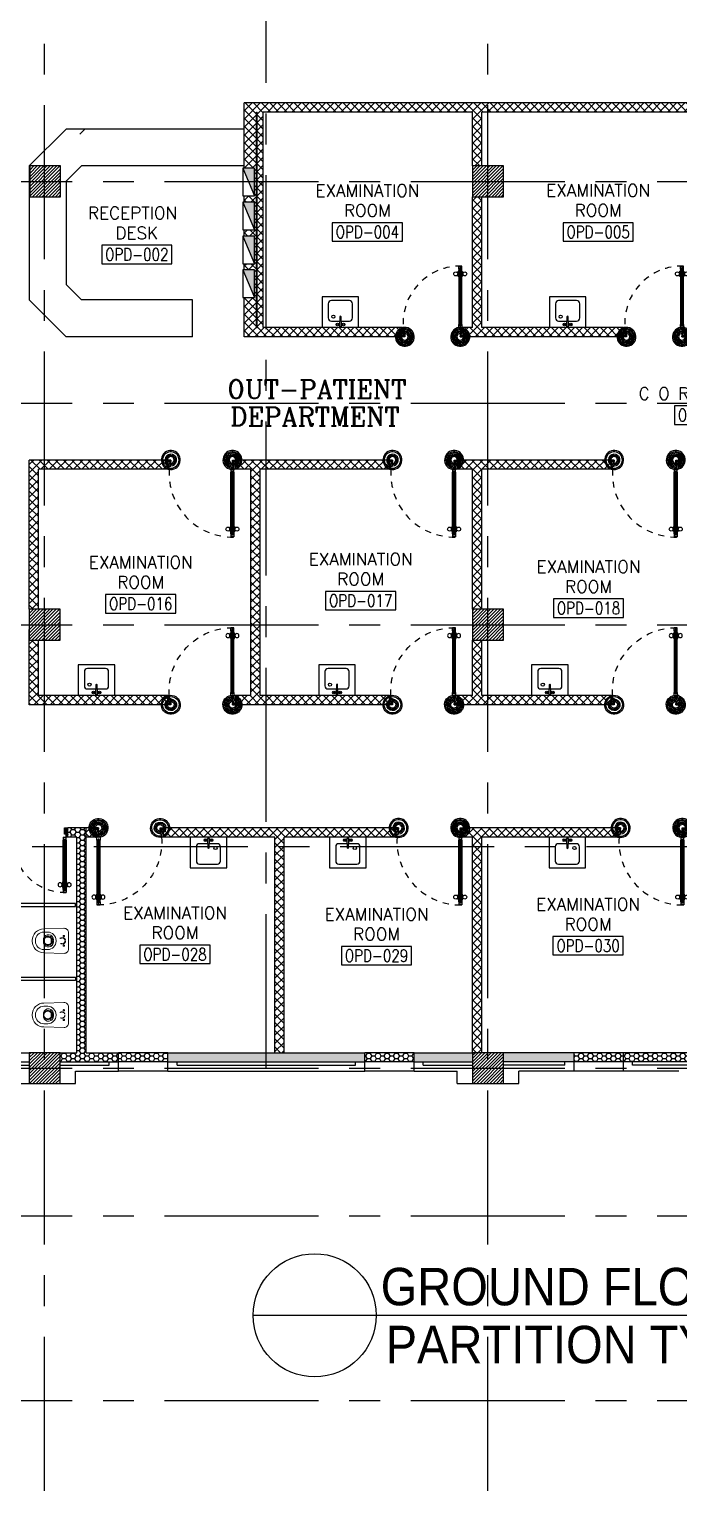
# Model space of a CAD drawing. Extents: x 417819.9 to 417911.9, y 43448 to 43539.2.
# Drawn here: x 417838.41 to 417848.96, y 43460.01 to 43483.74 of the extents above; entities that cross this region are included whole.
import ezdxf
from ezdxf.enums import TextEntityAlignment as Align

# ---------------------------------------------------------------- set-up
doc = ezdxf.new("R2010")
doc.units = 0
doc.header["$MEASUREMENT"] = 0
for name, pattern in [('CENTERX2', [4, 2.5, -0.5, 0.5, -0.5]), ('HIDDEN', [0.375, 0.25, -0.125]), ('HIDDEN2', [0.1875, 0.125, -0.0625])]:
    doc.linetypes.add(name, pattern=pattern)
doc.layers.get('0').update_dxf_attribs({"linetype": 'CONTINUOUS'})
for name, color, linetype in [('AXES', 11, 'CENTERX2'), ('COL', 2, 'CONTINUOUS'), ('COUNTER', 5, 'CONTINUOUS'), ('DOOR', 4, 'CONTINUOUS'), ('E-PANELBX', 3, 'CONTINUOUS'), ('FIX', 3, 'CONTINUOUS'), ('HAT', 8, 'CONTINUOUS'), ('INSUL', 7, 'CONTINUOUS'), ('ME-FIX', 3, 'CONTINUOUS'), ('PART', 9, 'CONTINUOUS'), ('RM-BOX', 2, 'CONTINUOUS'), ('RM-NAME', 2, 'CONTINUOUS'), ('RM-NO', 2, 'CONTINUOUS'), ('TXT', 2, 'CONTINUOUS'), ('TXT1', 2, 'CONTINUOUS'), ('WALL', 2, 'CONTINUOUS'), ('WallType', 11, 'CONTINUOUS'), ('WallType2', 3, 'CONTINUOUS'), ('WIN', 7, 'CONTINUOUS')]:
    doc.layers.add(name, color=color, linetype=linetype)
doc.styles.add('ROMANC', font='romanc', dxfattribs={"height": 0.1})
doc.styles.add('ROMANS', font='ROMANS.shx', dxfattribs={"width": 0.6})
doc.styles.add('TTXT', font='swisse.ttf', dxfattribs={"width": 0.6})
pattern_1 = [(45, (0, 0), (-0.066291260736, 0.066291260736), []), (135, (0, 0), (-0.066291260736, -0.066291260736), [])]
pattern_2 = [(0, (0, 0), (0.075, 0.04330127), [0.05, -0.1]), (120, (0, 0), (-0.074999999836, 0.043301270284), [0.05, -0.1]), (60, (0, 0), (1.64e-10, 0.086602540284), [-0.1, 0.05])]

# ---------------------------------------------------------------- blocks, each defined once
blk = doc.blocks.new('A$C74DC60CF')
at = {"layer": 'DOOR', "color": 0, "linetype": 'ByBlock'}
for p, q in [((81, 1200), (81, 1250)), ((131, 1250), (81, 1250)), ((81, 1250), (131, 1250)), ((81, 1200), (98, 1200)), ((98, 1200), (98, 1220)), ((98, 1220), (114, 1220)), ((114, 1200), (114, 1220)), ((114, 1200), (131, 1200)), ((131, 1200), (131, 1250)), ((65, 1155), (65, 1090)), ((74, 1155), (65, 1155)), ((74, 1090), (65, 1090)), ((74, 1078), (74, 1168)), ((81, 1168), (74, 1168)), ((74, 1155), (74, 1090)), ((81, 1078), (74, 1078)), ((131, 1168), (138, 1168)), ((131, 1078), (138, 1078)), ((138, 1078), (138, 1168)), ((138, 1155), (138, 1090)), ((138, 1155), (147, 1155)), ((138, 1090), (147, 1090)), ((147, 1155), (147, 1090)), ((56, 150), (56, 0)), ((56, 150), (81, 150)), ((106, 0), (56, 0)), ((98, 200), (81, 200)), ((81, 200), (81, 150)), ((131, 150), (81, 150)), ((81, 150), (81, 100)), ((81, 100), (106, 100)), ((98, 180), (98, 200)), ((114, 180), (98, 180)), ((106, 100), (106, 0)), ((131, 200), (114, 200)), ((114, 200), (114, 180)), ((131, 150), (131, 200)), ((1131, 100), (1106, 100)), ((1106, 100), (1106, 0)), ((1131, 150), (1131, 100)), ((1156, 150), (1131, 150)), ((1156, 150), (1156, 0)), ((1156, 0), (1156, 150)), ((1106, 0), (1156, 0))]:
    blk.add_line(p, q, dxfattribs=at)
at = {"layer": 'DOOR', "linetype": 'ByBlock'}
for p, q in [((81, 200), (81, 1200)), ((98, 200), (98, 1200)), ((114, 200), (114, 1200)), ((131, 1200), (131, 200))]:
    blk.add_line(p, q, dxfattribs=at)
at = {"layer": 'DOOR', "color": 9, "linetype": 'ByBlock'}
for p, q in [((106, 0), (56, 114)), ((106, 0), (56, 40)), ((106, 0), (93, 100)), ((1106, 0), (1156, 114)), ((1106, 0), (1119, 100)), ((1106, 0), (1156, 40))]:
    blk.add_line(p, q, dxfattribs=at)
at = {"layer": 'DOOR', "color": 0, "linetype": 'ByBlock'}
for centre in [(32, 1123), (179, 1123)]:
    blk.add_circle(centre, 32.4, dxfattribs=at)
at = {"layer": 'DOOR', "linetype": 'HIDDEN', "ltscale": 0.5}
blk.add_arc((106, 223), 1028, 355.9414, 91.3941, dxfattribs=at)
at = {"layer": 'DOOR', "color": 9, "linetype": 'ByBlock'}
for centre, radius, start, end in [((106, 0), 154, 103.7142, 108.8947), ((106, 0), 134, 100.72, 111.8402), ((106, 0), 114, 102.6226, 115.9162), ((106, 0), 94.4, 90, 121.9818), ((106, 0), 74.4, 90, 132.2236), ((106, 0), 54.4, 90, 156.7926), ((106, 0), 34.4, 90, 180), ((106, 0), 14.4, 90, 180), ((1106, 0), 94.4, 58.0182, 90), ((1106, 0), 74.4, 47.7764, 90), ((1106, 0), 54.4, 23.2074, 90), ((1106, 0), 34.4, 0, 90), ((1106, 0), 14.4, 0, 90), ((1106, 0), 134, 68.1598, 79.28), ((1106, 0), 154, 71.1053, 76.2858)]:
    blk.add_arc(centre, radius, start, end, dxfattribs=at)
blk = doc.blocks.new('*X129')
at = {"color": 0}
for p, q in [((31339, 10709), (31791, 11161)), ((31339, 10762), (31738, 11161)), ((31339, 10815), (31685, 11161)), ((31339, 10868), (31632, 11161)), ((31339, 10922), (31579, 11161)), ((31339, 10975), (31526, 11161)), ((31339, 11028), (31473, 11161)), ((31339, 11081), (31420, 11161)), ((31339, 11134), (31367, 11161)), ((31344, 10661), (31839, 11156)), ((31397, 10661), (31839, 11103)), ((31450, 10661), (31839, 11050)), ((31503, 10661), (31839, 10997)), ((31556, 10661), (31839, 10944)), ((31609, 10661), (31839, 10891)), ((31662, 10661), (31839, 10838)), ((31715, 10661), (31839, 10785)), ((31768, 10661), (31839, 10732)), ((31821, 10661), (31839, 10679))]:
    blk.add_line(p, q, dxfattribs=at)
blk = doc.blocks.new('RM1')
at = {"layer": 'RM-BOX'}
blk.add_lwpolyline([(570, -200), (-570, -200), (-570, -500), (570, -500)], close=True, dxfattribs=at)
at = {"layer": 'RM-NAME', "style": 'ROMANS'}
for tag, p in [('ROOMNAME1', (0, 324)), ('ROOMNAME2', (0, 0))]:
    blk.add_attdef(tag, text='', height=200, dxfattribs=at).set_placement(p, align=Align.MIDDLE)
at = {"layer": 'RM-NO', "style": 'ROMANS', "width": 0.8}
blk.add_attdef('ROOMNO', text='', height=200, dxfattribs=at).set_placement((0, -350), align=Align.MIDDLE)
blk = doc.blocks.new('WC')
at = {"layer": 'FIX', "lineweight": 20}
for p, q in [((339, 5), (339, -5)), ((395, 76), (490, 60)), ((475, 141), (538, 141)), ((534, 24), (540, 0)), ((540, 0), (534, -24)), ((674, 5), (674, -5)), ((213, -204), (210, -204)), ((490, -60), (395, -76)), ((538, -141), (475, -141))]:
    blk.add_line(p, q, dxfattribs=at)
at = {"layer": 'FIX', "linetype": 'Continuous', "lineweight": 20}
blk.add_line((420, -47), (420, 45), dxfattribs=at)
at = {"layer": 'FIX', "lineweight": 20}
for points in [[(210, -204, -0.414214), (137, -131), (137, 0), (137, 131, -0.414214), (210, 204)], [(727, -5), (727, 5, 0.414214), (538, 194), (210, 204)], [(727, 5), (727, -5, -0.414214), (538, -194), (210, -204)]]:
    blk.add_lwpolyline(points, format="xyb", dxfattribs=at)
at = {"layer": 'FIX', "linetype": 'HIDDEN2', "lineweight": 20, "ltscale": 0.3}
blk.add_circle((245, 0), 49.8, dxfattribs=at)
at = {"layer": 'FIX', "linetype": 'HIDDEN', "lineweight": 20, "ltscale": 0.05}
for centre in [(213, 78), (213, -77)]:
    blk.add_circle(centre, 11.6, dxfattribs=at)
at = {"layer": 'FIX', "lineweight": 20}
for centre, radius, start, end in [((475, 5), 136, 90, 180), ((464, -18), 82, 51.0758, 71.504), ((473, -7), 68.2, 27.1532, 51.0758), ((538, 5), 136, 360, 90), ((475, -5), 136, 180, 270), ((464, 18), 82, 288.496, 308.9242), ((473, 7), 68.2, 308.9242, 332.8468), ((538, -5), 136, 270, 0)]:
    blk.add_arc(centre, radius, start, end, dxfattribs=at)
at = {"layer": 'FIX', "linetype": 'Continuous', "lineweight": 20}
for centre, start, end in [((443, 46), 88.3879, 182.3338), ((442, -46), 177.6662, 271.6121)]:
    blk.add_arc(centre, 22.3, start, end, dxfattribs=at)
blk = doc.blocks.new('COL50')
at = {"layer": 'COL'}
blk.add_lwpolyline([(-250, 250), (-250, -250), (250, -250), (250, 250)], close=True, dxfattribs=at)
blk = doc.blocks.new('DOOR90')
at = {"layer": 'DOOR', "color": 7, "linetype": 'ByBlock'}
for p, q in [((-150, 0), (0, 0)), ((-150, 0), (-150, -25)), ((0, -50), (-114, 0)), ((0, -50), (-40, 0)), ((0, -50), (0, 0)), ((-1000, -25), (-1050, -25)), ((-1050, -75), (-1050, -25)), ((-1050, -25), (-1050, -75)), ((-1000, -75), (-1050, -75)), ((-1000, -42), (-1020, -42)), ((-1020, -42), (-1020, -58)), ((-1000, -58), (-1020, -58)), ((-1000, -25), (-1000, -42)), ((-1000, -58), (-1000, -75)), ((-878, -18), (-968, -18)), ((-968, -25), (-968, -18)), ((-968, -75), (-968, -82)), ((-878, -82), (-968, -82)), ((-955, -9), (-890, -9)), ((-955, -18), (-955, -9)), ((-955, -18), (-890, -18)), ((-955, -82), (-890, -82)), ((-955, -82), (-955, -91)), ((-955, -91), (-890, -91)), ((-890, -18), (-890, -9)), ((-890, -82), (-890, -91)), ((-878, -25), (-878, -18)), ((-878, -75), (-878, -82)), ((-200, -25), (-150, -25)), ((-200, -42), (-200, -25)), ((-180, -42), (-200, -42)), ((-200, -58), (-180, -58)), ((-200, -75), (-200, -58)), ((-150, -75), (-200, -75)), ((-180, -58), (-180, -42)), ((-150, -25), (-100, -25)), ((-150, -75), (-150, -25)), ((-100, -25), (-100, -50)), ((0, -50), (-100, -37)), ((-100, -50), (0, -50)), ((-150, -875), (-100, -875)), ((-150, -900), (-150, -875)), ((-150, -900), (0, -900)), ((0, -900), (-150, -900)), ((0, -850), (-114, -900)), ((-100, -875), (-100, -850)), ((0, -850), (-100, -863)), ((-100, -850), (0, -850)), ((0, -850), (-40, -900)), ((0, -850), (0, -900))]:
    blk.add_line(p, q, dxfattribs=at)
at = {"layer": 'DOOR', "linetype": 'ByBlock'}
for p, q in [((-200, -25), (-1000, -25)), ((-200, -42), (-1000, -42)), ((-200, -58), (-1000, -58)), ((-1000, -75), (-200, -75))]:
    blk.add_line(p, q, dxfattribs=at)
at = {"layer": 'DOOR', "color": 7, "linetype": 'ByBlock'}
for centre in [(-923, 24), (-923, -124)]:
    blk.add_circle(centre, 32.4, dxfattribs=at)
for centre, radius, start, end in [((0, -50), 154, 161.1053, 166.2858), ((0, -50), 94.4, 148.0182, 180), ((0, -50), 134, 158.1598, 169.28), ((0, -50), 114, 154.0838, 167.3774), ((0, -50), 74.4, 137.7764, 180), ((0, -50), 54.4, 113.2074, 180), ((0, -50), 34.4, 90, 180), ((0, -50), 14.4, 90, 180), ((0, -850), 154, 193.7142, 198.8947), ((0, -850), 134, 190.72, 201.8402), ((0, -850), 94.4, 180, 211.9818), ((0, -850), 74.4, 180, 222.2236), ((0, -850), 54.4, 180, 246.7926), ((0, -850), 34.4, 180, 270), ((0, -850), 14.4, 180, 270)]:
    blk.add_arc(centre, radius, start, end, dxfattribs=at)
at = {"layer": 'DOOR', "linetype": 'HIDDEN', "ltscale": 0.5}
blk.add_arc((-222, -50), 828, 178.2701, 275.003, dxfattribs=at)
blk = doc.blocks.new('*X98')
at = {"color": 0}
for p, q in [((31339, 17869), (31831, 18361)), ((31339, 17922), (31778, 18361)), ((31339, 17975), (31725, 18361)), ((31339, 18028), (31672, 18361)), ((31339, 18081), (31619, 18361)), ((31339, 18134), (31566, 18361)), ((31339, 18187), (31513, 18361)), ((31339, 18240), (31460, 18361)), ((31339, 18293), (31407, 18361)), ((31339, 18346), (31354, 18361)), ((31384, 17861), (31839, 18316)), ((31437, 17861), (31839, 18263)), ((31490, 17861), (31839, 18210)), ((31544, 17861), (31839, 18157)), ((31597, 17861), (31839, 18104)), ((31650, 17861), (31839, 18051)), ((31703, 17861), (31839, 17998)), ((31756, 17861), (31839, 17945)), ((31809, 17861), (31839, 17892))]:
    blk.add_line(p, q, dxfattribs=at)
blk = doc.blocks.new('*X94')
at = {"color": 0}
for p, q in [((38539, 25069), (39031, 25561)), ((38539, 25122), (38978, 25561)), ((38539, 25175), (38925, 25561)), ((38539, 25228), (38872, 25561)), ((38539, 25281), (38819, 25561)), ((38539, 25334), (38766, 25561)), ((38539, 25387), (38713, 25561)), ((38539, 25440), (38660, 25561)), ((38539, 25493), (38607, 25561)), ((38539, 25546), (38554, 25561)), ((38584, 25061), (39039, 25516)), ((38637, 25061), (39039, 25463)), ((38690, 25061), (39039, 25410)), ((38744, 25061), (39039, 25357)), ((38797, 25061), (39039, 25304)), ((38850, 25061), (39039, 25251)), ((38903, 25061), (39039, 25198)), ((38956, 25061), (39039, 25145)), ((39009, 25061), (39039, 25092))]:
    blk.add_line(p, q, dxfattribs=at)
blk = doc.blocks.new('*X128')
at = {"color": 0}
for p, q in [((38539, 10697), (39003, 11161)), ((38539, 10750), (38950, 11161)), ((38539, 10803), (38897, 11161)), ((38539, 10856), (38844, 11161)), ((38539, 10909), (38791, 11161)), ((38539, 10962), (38738, 11161)), ((38539, 11015), (38685, 11161)), ((38539, 11068), (38632, 11161)), ((38539, 11121), (38579, 11161)), ((38556, 10661), (39039, 11144)), ((38609, 10661), (39039, 11091)), ((38662, 10661), (39039, 11038)), ((38715, 10661), (39039, 10985)), ((38768, 10661), (39039, 10932)), ((38822, 10661), (39039, 10879)), ((38875, 10661), (39039, 10826)), ((38928, 10661), (39039, 10773)), ((38981, 10661), (39039, 10720)), ((39034, 10661), (39039, 10667))]:
    blk.add_line(p, q, dxfattribs=at)
blk = doc.blocks.new('*X93')
at = {"color": 0}
for p, q in [((38539, 17909), (38991, 18361)), ((38539, 17962), (38938, 18361)), ((38539, 18015), (38885, 18361)), ((38539, 18068), (38832, 18361)), ((38539, 18122), (38779, 18361)), ((38539, 18175), (38726, 18361)), ((38539, 18228), (38673, 18361)), ((38539, 18281), (38620, 18361)), ((38539, 18334), (38567, 18361)), ((38544, 17861), (39039, 18356)), ((38597, 17861), (39039, 18303)), ((38650, 17861), (39039, 18250)), ((38703, 17861), (39039, 18197)), ((38756, 17861), (39039, 18144)), ((38809, 17861), (39039, 18091)), ((38862, 17861), (39039, 18038)), ((38915, 17861), (39039, 17985)), ((38968, 17861), (39039, 17932)), ((39021, 17861), (39039, 17879))]:
    blk.add_line(p, q, dxfattribs=at)
blk = doc.blocks.new('E-PBX')
at = {"layer": 'E-PANELBX'}
h = blk.add_hatch(color=256, dxfattribs=at)
h.paths.add_polyline_path([(34, 190), (-225, 190), (34, 81)])
h.paths.add_polyline_path([(225, 190), (34, 190), (34, 81), (225, 0)])
blk.add_line((225, 0), (-225, 190), dxfattribs=at)
blk.add_lwpolyline([(-225, 190), (225, 190), (225, 0), (-225, 0)], close=True, dxfattribs=at)
blk = doc.blocks.new('A$C24ED45A6')
at = {"layer": 'DOOR', "color": 0, "linetype": 'ByBlock'}
for p, q in [((909, 1055), (909, 990)), ((918, 1055), (909, 1055)), ((918, 990), (909, 990)), ((918, 978), (918, 1068)), ((925, 1068), (918, 1068)), ((918, 1055), (918, 990)), ((925, 978), (918, 978)), ((925, 1100), (925, 1150)), ((925, 1150), (975, 1150)), ((975, 1150), (925, 1150)), ((942, 1100), (925, 1100)), ((942, 1100), (942, 1120)), ((958, 1120), (942, 1120)), ((958, 1100), (958, 1120)), ((975, 1100), (958, 1100)), ((975, 1100), (975, 1150)), ((975, 1068), (982, 1068)), ((975, 978), (982, 978)), ((982, 978), (982, 1068)), ((982, 1055), (982, 990)), ((982, 1055), (991, 1055)), ((982, 990), (991, 990)), ((991, 1055), (991, 990)), ((0, 0), (0, 150)), ((0, 150), (25, 150)), ((50, 0), (0, 0)), ((25, 150), (25, 100)), ((25, 100), (50, 100)), ((50, 100), (50, 0)), ((925, 150), (925, 200)), ((925, 200), (942, 200)), ((925, 150), (975, 150)), ((942, 200), (942, 180)), ((942, 180), (958, 180)), ((975, 100), (950, 100)), ((950, 100), (950, 0)), ((958, 180), (958, 200)), ((958, 200), (975, 200)), ((975, 200), (975, 150)), ((1000, 150), (975, 150)), ((975, 150), (975, 100)), ((1000, 150), (1000, 0)), ((950, 0), (1000, 0))]:
    blk.add_line(p, q, dxfattribs=at)
at = {"layer": 'DOOR', "linetype": 'ByBlock'}
for p, q in [((925, 1100), (925, 200)), ((942, 200), (942, 1100)), ((958, 200), (958, 1100)), ((975, 200), (975, 1100))]:
    blk.add_line(p, q, dxfattribs=at)
at = {"layer": 'DOOR', "color": 9, "linetype": 'ByBlock'}
for p, q in [((50, 0), (0, 114)), ((50, 0), (0, 40)), ((50, 0), (37, 100)), ((950, 0), (1000, 114)), ((950, 0), (963, 100)), ((950, 0), (1000, 40))]:
    blk.add_line(p, q, dxfattribs=at)
at = {"layer": 'DOOR', "color": 0, "linetype": 'ByBlock'}
for centre in [(876, 1023), (1024, 1023)]:
    blk.add_circle(centre, 32.4, dxfattribs=at)
at = {"layer": 'DOOR', "linetype": 'HIDDEN', "ltscale": 0.5}
blk.add_arc((950, 222), 928, 88.456, 184.4816, dxfattribs=at)
at = {"layer": 'DOOR', "color": 9, "linetype": 'ByBlock'}
for centre, radius, start, end in [((50, 0), 154, 103.7142, 108.8947), ((50, 0), 134, 100.72, 111.8402), ((50, 0), 114, 102.6226, 115.9162), ((50, 0), 94.4, 90, 121.9818), ((50, 0), 74.4, 90, 132.2236), ((50, 0), 54.4, 90, 156.7926), ((50, 0), 34.4, 90, 180), ((50, 0), 14.4, 90, 180), ((950, 0), 94.4, 58.0182, 90), ((950, 0), 74.4, 47.7764, 90), ((950, 0), 54.4, 23.2074, 90), ((950, 0), 34.4, 0, 90), ((950, 0), 14.4, 0, 90), ((950, 0), 134, 68.1598, 79.28), ((950, 0), 114, 64.0838, 77.3774), ((950, 0), 154, 71.1053, 76.2858)]:
    blk.add_arc(centre, radius, start, end, dxfattribs=at)
at = {"layer": 'WALL'}
blk.add_line((1000, 0), (1000, 150), dxfattribs=at)
blk = doc.blocks.new('A$C180A3EE7')
at = {"layer": 'ME-FIX'}
blk.add_lwpolyline([(0.593, 0), (0.593, 0.5), (0, 0.5), (0, 0)], dxfattribs=at)
blk.add_lwpolyline([(0.309, 0.107), (0.443, 0.107, 0.414214), (0.493, 0.157), (0.493, 0.388, 0.414214), (0.443, 0.438), (0.15, 0.438, 0.414214), (0.1, 0.388), (0.1, 0.157, 0.414214), (0.15, 0.107), (0.284, 0.107)], format="xyb", dxfattribs=at)
blk.add_lwpolyline([(0.28, 0.019), (0.312, 0.019), (0.306, 0.174, 1), (0.286, 0.174)], format="xyb", close=True, dxfattribs=at)
for centre, radius in [((0.182, 0.177), 0.0255), ((0.247, 0.05), 0.0217), ((0.247, 0.05), 0.014), ((0.346, 0.05), 0.0217), ((0.346, 0.05), 0.014)]:
    blk.add_circle(centre, radius, dxfattribs=at)

msp = doc.modelspace()

# ---------------------------------------------------------------- hatches: boundary and pattern name
at = {"layer": 'WallType'}
h = msp.add_hatch(dxfattribs=at)
h.set_pattern_fill('ANSI37', color=256, scale=0.75, style=0)
h.set_pattern_definition(pattern_1)
h.paths.add_polyline_path([(417842.2566, 43478.8993), (417842.2066, 43478.8993), (417842.2066, 43481.2743), (417842.1066, 43481.2743), (417842.1066, 43478.8993), (417842.0966, 43478.8993), (417842.0966, 43481.2743), (417842.0666, 43481.2743), (417842.0666, 43481.0368), (417841.8966, 43481.0368), (417841.8966, 43480.9368), (417842.0666, 43480.9368), (417842.0666, 43480.4868), (417841.8966, 43480.4868), (417841.8966, 43480.3868), (417842.0666, 43480.3868), (417842.0666, 43479.9368), (417841.8966, 43479.9368), (417841.8966, 43479.8368), (417842.0666, 43479.8368), (417842.0666, 43479.3868), (417841.8966, 43479.3868), (417841.8966, 43478.7493), (417842.2566, 43478.7493)])
h.paths.add_polyline_path([(417842.2066, 43482.3993), (417842.1066, 43482.3993), (417842.1066, 43481.2743), (417842.2066, 43481.2743)], flags=16)
h.paths.add_polyline_path([(417842.0966, 43482.3993), (417842.1066, 43482.3993), (417842.2066, 43482.3993), (417842.2566, 43482.3993), (417842.2566, 43482.5493), (417841.8966, 43482.5493), (417841.8966, 43481.4868), (417842.0666, 43481.4868), (417842.0666, 43481.2743), (417842.0966, 43481.2743)])
h = msp.add_hatch(dxfattribs=at)
h.set_pattern_fill('ANSI37', color=256, scale=0.75, style=0)
h.set_pattern_definition(pattern_1)
h.paths.add_polyline_path([(417845.8566, 43482.5493), (417842.2566, 43482.5493), (417842.2566, 43482.3993), (417845.6066, 43482.3993), (417845.6066, 43481.5243), (417845.7566, 43481.5243), (417845.7566, 43482.3993), (417845.8566, 43482.3993)])
h.paths.add_polyline_path([(417844.4566, 43478.8993), (417842.2566, 43478.8993), (417842.2566, 43478.7493), (417844.4566, 43478.7493)])
h = msp.add_hatch(dxfattribs=at)
h.set_pattern_fill('ANSI37', color=256, scale=0.75, style=0)
h.set_pattern_definition(pattern_1)
h.paths.add_polyline_path([(417849.4566, 43482.5493), (417845.8566, 43482.5493), (417845.8566, 43482.3993), (417849.2066, 43482.3993), (417849.2066, 43481.5243), (417849.3566, 43481.5243), (417849.3566, 43482.3993), (417849.4566, 43482.3993)])
h.paths.add_polyline_path([(417849.3566, 43481.0243), (417849.2066, 43481.0243), (417849.2066, 43478.8993), (417849.0566, 43478.8993), (417849.0566, 43478.7493), (417849.4566, 43478.7493), (417849.4566, 43478.8993), (417849.3566, 43478.8993)])
h.paths.add_polyline_path([(417849.5066, 43478.8993), (417849.4566, 43478.8993), (417849.4566, 43478.7493), (417849.5066, 43478.7493)])
h.paths.add_polyline_path([(417848.0566, 43478.8993), (417845.8566, 43478.8993), (417845.8566, 43478.7493), (417848.0566, 43478.7493)])
h.paths.add_polyline_path([(417845.8566, 43478.8993), (417845.7566, 43478.8993), (417845.7566, 43481.0243), (417845.6066, 43481.0243), (417845.6066, 43478.8993), (417845.4566, 43478.8993), (417845.4566, 43478.7493), (417845.8566, 43478.7493)])
h = msp.add_hatch(dxfattribs=at)
h.set_pattern_fill('ANSI37', color=256, scale=0.75, style=0)
h.set_pattern_definition(pattern_1)
h.paths.add_polyline_path([(417840.6566, 43476.7493), (417838.6566, 43476.7493), (417838.6566, 43476.5993), (417840.6566, 43476.5993)])
h.paths.add_polyline_path([(417838.5566, 43476.5993), (417838.6566, 43476.5993), (417838.6566, 43476.7493), (417838.4066, 43476.7493), (417838.4066, 43474.3243), (417838.5566, 43474.3243)])
h.paths.add_polyline_path([(417838.5566, 43473.8243), (417838.4066, 43473.8243), (417838.4066, 43472.7743), (417838.6566, 43472.7743), (417838.6566, 43472.9243), (417838.5566, 43472.9243)])
h.paths.add_polyline_path([(417840.6566, 43472.9243), (417838.6566, 43472.9243), (417838.6566, 43472.7743), (417840.6566, 43472.7743)])
h = msp.add_hatch(dxfattribs=at)
h.set_pattern_fill('ANSI37', color=256, scale=0.75, style=0)
h.set_pattern_definition(pattern_1)
h.paths.add_polyline_path([(417842.1566, 43476.5993), (417844.2566, 43476.5993), (417844.2566, 43476.7493), (417842.0066, 43476.7493), (417841.7566, 43476.7493), (417841.7566, 43476.5993), (417842.0066, 43476.5993), (417842.0066, 43476.4493), (417842.0066, 43472.9243), (417841.7566, 43472.9243), (417841.7566, 43472.7743), (417844.2566, 43472.7743), (417844.2566, 43472.9243), (417842.1566, 43472.9243)])
h.paths.add_polyline_path([(417847.8566, 43476.7493), (417845.3566, 43476.7493), (417845.3566, 43476.5993), (417845.6066, 43476.5993), (417845.6066, 43476.4493), (417845.6066, 43474.3243), (417845.7566, 43474.3243), (417845.7566, 43476.5993), (417847.8566, 43476.5993)])
h.paths.add_polyline_path([(417847.8566, 43472.9243), (417845.7566, 43472.9243), (417845.7566, 43473.8243), (417845.6066, 43473.8243), (417845.6066, 43472.9243), (417845.3566, 43472.9243), (417845.3566, 43472.7743), (417847.8566, 43472.7743)])
h = msp.add_hatch(dxfattribs=at)
h.set_pattern_fill('ANSI37', color=256, scale=0.75, style=0)
h.set_pattern_definition(pattern_1)
h.paths.add_polyline_path([(417839.4816, 43470.7743), (417839.3316, 43470.7743), (417839.3316, 43470.6243), (417839.4816, 43470.6243)])
h = msp.add_hatch(dxfattribs=at)
h.set_pattern_fill('ANSI37', color=256, scale=0.75, style=0)
h.set_pattern_definition(pattern_1)
h.paths.add_polyline_path([(417842.2566, 43470.7743), (417840.5816, 43470.7743), (417840.5816, 43470.6243), (417842.2566, 43470.6243)])
h = msp.add_hatch(dxfattribs=at)
h.set_pattern_fill('ANSI37', color=256, scale=0.75, style=0)
h.set_pattern_definition(pattern_1)
h.paths.add_polyline_path([(417842.5466, 43470.6243), (417844.3566, 43470.6243), (417844.3566, 43470.7743), (417840.5816, 43470.7743), (417840.5816, 43470.6243), (417842.3966, 43470.6243), (417842.3966, 43467.1243), (417842.5466, 43467.1243)])
h = msp.add_hatch(dxfattribs=at)
h.set_pattern_fill('ANSI37', color=256, scale=0.75, style=0)
h.set_pattern_definition(pattern_1)
h.paths.add_polyline_path([(417845.7566, 43470.4743), (417845.6066, 43470.4743), (417845.6066, 43467.1243), (417845.7566, 43467.1243)])
h.paths.add_polyline_path([(417845.8566, 43470.7743), (417845.4566, 43470.7743), (417845.4566, 43470.6243), (417845.6066, 43470.6243), (417845.6066, 43470.4743), (417845.7566, 43470.4743), (417845.7566, 43470.6243), (417845.8566, 43470.6243)])
h.paths.add_polyline_path([(417847.9566, 43470.7743), (417845.8566, 43470.7743), (417845.8566, 43470.6243), (417847.9566, 43470.6243)])
at = {"layer": 'WallType2'}
h = msp.add_hatch(dxfattribs=at)
h.set_pattern_fill('HONEY', color=256, scale=0.4, style=0)
h.set_pattern_definition([(0, (0, 0), (0.075, 0.04330127), [0.05, -0.1]), (120, (0, 0), (-0.074999999836, 0.043301270284), [0.05, -0.1]), (60, (0, 0), (1.64e-10, 0.086602540284), [-0.1, 0.05])])
h.paths.add_polyline_path([(417839.3316, 43470.7743), (417839.0316, 43470.7743), (417839.0316, 43470.6243), (417839.1816, 43470.6243), (417839.1816, 43467.1243), (417838.9066, 43467.1243), (417838.9066, 43466.9743), (417839.8566, 43466.9743), (417839.8566, 43467.1243), (417839.3316, 43467.1243)])
h = msp.add_hatch(dxfattribs=at)
h.set_pattern_fill('HONEY', color=256, scale=0.4, style=0)
h.set_pattern_definition(pattern_2)
h.paths.add_polyline_path([(417840.6566, 43467.1243), (417839.8566, 43467.1243), (417839.8566, 43466.9743), (417840.6566, 43466.9743)])
h = msp.add_hatch(dxfattribs=at)
h.set_pattern_fill('HONEY', color=256, scale=0.4, style=0)
h.set_pattern_definition(pattern_2)
h.paths.add_polyline_path([(417843.8566, 43467.1243), (417842.3966, 43467.1243), (417840.6566, 43467.1243), (417840.6566, 43466.9743), (417843.8566, 43466.9743)])
h.paths.add_polyline_path([(417845.6066, 43467.1243), (417844.6566, 43467.1243), (417844.6566, 43466.9743), (417845.6066, 43466.9743)])
h.paths.add_polyline_path([(417847.2566, 43467.1243), (417846.1066, 43467.1243), (417846.1066, 43466.9743), (417847.2566, 43466.9743)])
h = msp.add_hatch(dxfattribs=at)
h.set_pattern_fill('HONEY', color=256, scale=0.4, style=0)
h.set_pattern_definition(pattern_2)
h.paths.add_polyline_path([(417844.6566, 43467.1243), (417843.8566, 43467.1243), (417843.8566, 43466.975), (417844.6566, 43466.975)])
h = msp.add_hatch(dxfattribs=at)
h.set_pattern_fill('HONEY', color=256, scale=0.4, style=0)
h.set_pattern_definition(pattern_2)
h.paths.add_polyline_path([(417848.0566, 43467.1243), (417847.2566, 43467.1243), (417847.2566, 43466.9743), (417848.0566, 43466.9743)])
h = msp.add_hatch(dxfattribs=at)
h.set_pattern_fill('HONEY', color=256, scale=0.4, style=0)
h.set_pattern_definition(pattern_2)
h.paths.add_polyline_path([(417849.2066, 43467.1243), (417848.0566, 43467.1243), (417848.0566, 43466.9743), (417849.2066, 43466.9743)])
h.paths.add_polyline_path([(417850.6566, 43467.1243), (417849.7066, 43467.1243), (417849.7066, 43466.9743), (417850.6566, 43466.9743)])

# ---------------------------------------------------------------- linework, layer by layer
at = {"layer": 'AXES'}
for p, q in [((417838.6566, 43460.01), (417838.6566, 43538.4875)), ((417845.8566, 43460.01), (417845.8566, 43538.4875)), ((417842.2566, 43466.8743), (417842.2566, 43525.6943)), ((417820.6052, 43481.2743), (417889.6966, 43481.2743)), ((417820.6052, 43477.6743), (417889.6966, 43477.6743)), ((417820.6052, 43474.0743), (417889.6966, 43474.0743)), ((417831.4566, 43470.4743), (417889.6966, 43470.4743)), ((417820.6052, 43466.8743), (417890.8966, 43466.8743)), ((417820.6052, 43464.4743), (417889.6966, 43464.4743)), ((417820.6052, 43464.4743), (417898.0966, 43464.4743)), ((417820.6052, 43461.4743), (417887.8966, 43461.4743)), ((417820.6052, 43461.4743), (417887.8966, 43461.4743))]:
    msp.add_line(p, q, dxfattribs=at)
at = {"layer": 'COUNTER'}
for p, q in [((417838.4066, 43481.5242), (417839.0066, 43482.1242)), ((417841.8966, 43482.1242), (417839.0066, 43482.1242)), ((417839.2266, 43482.0423), (417839.3085, 43482.1242)), ((417838.4066, 43481.5242), (417838.4066, 43479.3494)), ((417839.0066, 43481.2757), (417839.2551, 43481.5242)), ((417841.8966, 43481.5242), (417839.2551, 43481.5242)), ((417839.0066, 43481.2757), (417839.0066, 43479.5979)), ((417839.2551, 43479.3494), (417839.0066, 43479.5979)), ((417839.0066, 43478.7494), (417838.4066, 43479.3494)), ((417841.0566, 43479.3494), (417839.2551, 43479.3494)), ((417841.0517, 43479.3279), (417841.0566, 43479.3328)), ((417841.0566, 43478.7494), (417841.0566, 43479.3494)), ((417841.0566, 43478.7494), (417839.0066, 43478.7494))]:
    msp.add_line(p, q, dxfattribs=at)
at = {"layer": 'FIX', "color": 22, "linetype": 'HIDDEN2', "lineweight": 20, "ltscale": 0.3}
msp.add_circle((417838.9486, 43468.9409), 0.0498, dxfattribs=at)
at = {"layer": 'INSUL'}
for p, q in [((417837.4566, 43466.9743), (417838.4066, 43466.9743)), ((417837.6066, 43466.9243), (417838.4066, 43466.9243)), ((417838.9066, 43466.9743), (417839.8566, 43466.9743)), ((417838.9066, 43466.9243), (417839.7066, 43466.9243)), ((417839.7066, 43466.9243), (417839.7066, 43466.9743)), ((417840.6566, 43466.9743), (417843.8566, 43466.9743)), ((417840.8066, 43466.9243), (417840.8066, 43466.9743)), ((417840.8066, 43466.9243), (417843.7066, 43466.9243)), ((417843.7066, 43466.9243), (417843.7066, 43466.9743)), ((417844.6566, 43466.9743), (417845.6066, 43466.9743)), ((417844.8066, 43466.9243), (417844.8066, 43466.9743)), ((417844.8066, 43466.9243), (417845.6066, 43466.9243)), ((417847.2566, 43466.9743), (417846.1066, 43466.9743)), ((417847.1066, 43466.9243), (417846.1066, 43466.9243)), ((417847.1066, 43466.9243), (417847.1066, 43466.9743)), ((417849.2066, 43466.9743), (417848.0566, 43466.9743)), ((417848.2066, 43466.9243), (417848.2066, 43466.9743)), ((417849.2066, 43466.9243), (417848.2066, 43466.9243))]:
    msp.add_line(p, q, dxfattribs=at)
at = {"layer": 'ME-FIX'}
msp.add_lwpolyline([(417843.7568, 43478.8993), (417843.7568, 43479.3993), (417843.1642, 43479.3993), (417843.1642, 43478.8993)], dxfattribs=at)
msp.add_lwpolyline([(417843.4731, 43479.0066), (417843.607, 43479.0066, 0.4142136), (417843.6568, 43479.0565), (417843.6568, 43479.2876, 0.4142136), (417843.607, 43479.3375), (417843.314, 43479.3375, 0.4142136), (417843.2642, 43479.2876), (417843.2642, 43479.0565, 0.4142136), (417843.314, 43479.0066), (417843.4479, 43479.0066)], format="xyb", dxfattribs=at)
msp.add_lwpolyline([(417843.4445, 43478.9185), (417843.4765, 43478.9185), (417843.4705, 43479.0737, 1), (417843.4505, 43479.0737)], format="xyb", close=True, dxfattribs=at)
for centre, radius in [((417843.346, 43479.0761), 0.0255), ((417843.4107, 43478.9495), 0.0217), ((417843.4107, 43478.9495), 0.014), ((417843.5103, 43478.9495), 0.0217), ((417843.5103, 43478.9495), 0.014)]:
    msp.add_circle(centre, radius, dxfattribs=at)
at = {"layer": 'PART'}
msp.add_lwpolyline([(417837.6316, 43469.0993), (417837.6816, 43469.0993), (417837.6816, 43469.5003), (417839.1586, 43469.4993), (417839.1586, 43469.5493), (417837.6316, 43469.5493)], close=True, dxfattribs=at)
msp.add_lwpolyline([(417839.1586, 43468.3493), (417839.1586, 43468.2993), (417837.6816, 43468.2993), (417837.6816, 43468.1808), (417837.6316, 43468.1808), (417837.6316, 43468.3993), (417837.6816, 43468.3993), (417837.6816, 43468.3493), (417839.1586, 43468.3493)], dxfattribs=at)
at = {"layer": 'TXT', "color": 6}
msp.add_line((417842.0425, 43462.8594), (417857.46, 43462.8594), dxfattribs=at)
msp.add_circle((417843.0425, 43462.8594), 1, dxfattribs=at)
at = {"layer": 'WALL'}
for p, q in [((417850.4066, 43482.5493), (417841.8966, 43482.5493)), ((417841.8966, 43481.4868), (417841.8966, 43482.5493)), ((417842.0966, 43478.8993), (417842.0966, 43482.3993)), ((417842.0966, 43482.3993), (417842.1066, 43482.3993)), ((417842.1066, 43478.8993), (417842.1066, 43482.3993)), ((417845.6066, 43482.3993), (417842.2066, 43482.3993)), ((417842.2066, 43478.8993), (417842.2066, 43482.3993)), ((417845.6066, 43481.5243), (417845.6066, 43482.3993)), ((417849.2066, 43482.3993), (417845.7566, 43482.3993)), ((417845.7566, 43481.5243), (417845.7566, 43482.3993)), ((417841.8966, 43480.9368), (417841.8966, 43481.0368)), ((417845.6066, 43478.8993), (417845.6066, 43481.0243)), ((417845.7566, 43478.8993), (417845.7566, 43481.0243)), ((417841.8966, 43480.3868), (417841.8966, 43480.4868)), ((417841.8966, 43479.8368), (417841.8966, 43479.9368)), ((417841.8966, 43478.7493), (417841.8966, 43479.3868)), ((417842.0966, 43478.8993), (417842.1066, 43478.8993)), ((417844.4566, 43478.8993), (417842.2066, 43478.8993)), ((417844.4566, 43478.8993), (417844.4566, 43478.7493)), ((417845.4566, 43478.8993), (417845.4566, 43478.7493)), ((417845.6066, 43478.8993), (417845.4566, 43478.8993)), ((417845.6066, 43478.8993), (417845.4566, 43478.8993)), ((417848.0566, 43478.8993), (417845.7566, 43478.8993)), ((417848.0566, 43478.8993), (417848.0566, 43478.7493)), ((417844.4566, 43478.7493), (417841.8966, 43478.7493)), ((417848.0566, 43478.7493), (417845.4566, 43478.7493)), ((417838.4066, 43474.3243), (417838.4066, 43476.7493)), ((417840.6566, 43476.7493), (417838.4066, 43476.7493)), ((417840.6566, 43476.5993), (417840.6566, 43476.7493)), ((417842.0066, 43476.7493), (417841.7566, 43476.7493)), ((417841.7566, 43476.5993), (417841.7566, 43476.7493)), ((417844.2566, 43476.7493), (417842.0066, 43476.7493)), ((417844.2566, 43476.5993), (417844.2566, 43476.7493)), ((417847.8566, 43476.7493), (417845.3566, 43476.7493)), ((417845.3566, 43476.5993), (417845.3566, 43476.7493)), ((417847.8566, 43476.5993), (417847.8566, 43476.7493)), ((417838.5566, 43474.3243), (417838.5566, 43476.5993)), ((417840.6566, 43476.5993), (417838.5566, 43476.5993)), ((417842.0066, 43476.5993), (417841.7566, 43476.5993)), ((417842.0066, 43472.9243), (417842.0066, 43476.5993)), ((417842.0066, 43476.4493), (417842.0066, 43476.5993)), ((417842.1566, 43472.9243), (417842.1566, 43476.5993)), ((417844.2566, 43476.5993), (417842.1566, 43476.5993)), ((417845.6066, 43476.5993), (417845.3566, 43476.5993)), ((417845.6066, 43474.3243), (417845.6066, 43476.5993)), ((417845.6066, 43476.4493), (417845.6066, 43476.5993)), ((417845.7566, 43474.3243), (417845.7566, 43476.5993)), ((417847.8566, 43476.5993), (417845.7566, 43476.5993)), ((417845.7566, 43476.4493), (417845.7566, 43476.5993)), ((417838.4066, 43472.7743), (417838.4066, 43473.9993)), ((417838.5566, 43472.9243), (417838.5566, 43473.8243)), ((417845.6066, 43472.9243), (417845.6066, 43473.8243)), ((417845.7566, 43472.9243), (417845.7566, 43473.8243)), ((417840.6566, 43472.9243), (417838.5566, 43472.9243)), ((417840.6566, 43472.9243), (417840.6566, 43472.7743)), ((417842.0066, 43472.9243), (417841.7566, 43472.9243)), ((417841.7566, 43472.9243), (417841.7566, 43472.7743)), ((417844.2566, 43472.9243), (417842.1566, 43472.9243)), ((417844.2566, 43472.9243), (417844.2566, 43472.7743)), ((417845.6066, 43472.9243), (417845.3566, 43472.9243)), ((417845.3566, 43472.9243), (417845.3566, 43472.7743)), ((417847.8566, 43472.9243), (417845.7566, 43472.9243)), ((417847.8566, 43472.9243), (417847.8566, 43472.7743)), ((417840.6566, 43472.7743), (417838.4066, 43472.7743)), ((417844.2566, 43472.7743), (417841.7566, 43472.7743)), ((417847.8566, 43472.7743), (417845.3566, 43472.7743)), ((417839.4816, 43470.7743), (417839.0316, 43470.7743)), ((417839.0316, 43470.6243), (417839.0316, 43470.7743)), ((417839.3316, 43467.1243), (417839.3316, 43470.7743)), ((417839.4816, 43470.6243), (417839.4816, 43470.7743)), ((417844.3566, 43470.7743), (417840.5816, 43470.7743)), ((417840.5816, 43470.6243), (417840.5816, 43470.7743)), ((417844.3566, 43470.6243), (417844.3566, 43470.7743)), ((417847.9566, 43470.7743), (417845.4566, 43470.7743)), ((417845.4566, 43470.6243), (417845.4566, 43470.7743)), ((417847.9566, 43470.6243), (417847.9566, 43470.7743)), ((417839.1816, 43470.6243), (417839.0316, 43470.6243)), ((417839.1816, 43467.1243), (417839.1816, 43470.6243)), ((417839.4816, 43470.6243), (417839.3316, 43470.6243)), ((417839.4816, 43470.6243), (417839.3316, 43470.6243)), ((417842.3966, 43470.6243), (417840.5816, 43470.6243)), ((417842.3966, 43467.1243), (417842.3966, 43470.6243)), ((417842.5466, 43467.1243), (417842.5466, 43470.6243)), ((417844.3566, 43470.6243), (417842.5466, 43470.6243)), ((417845.6066, 43470.6243), (417845.4566, 43470.6243)), ((417845.6066, 43467.1243), (417845.6066, 43470.6243)), ((417845.7566, 43467.1243), (417845.7566, 43470.6243)), ((417847.9566, 43470.6243), (417845.7566, 43470.6243)), ((417837.4566, 43467.1243), (417838.4066, 43467.1243)), ((417838.9066, 43467.1243), (417839.1816, 43467.1243)), ((417839.3316, 43467.1243), (417839.8566, 43467.1243)), ((417839.8566, 43466.8243), (417839.8566, 43467.1243)), ((417840.6566, 43467.1243), (417842.3966, 43467.1243)), ((417840.6566, 43466.8243), (417840.6566, 43467.1243)), ((417842.3966, 43467.1243), (417843.8566, 43467.1243)), ((417843.8566, 43466.8243), (417843.8566, 43467.1243)), ((417844.6566, 43467.1243), (417845.6066, 43467.1243)), ((417844.6566, 43466.8243), (417844.6566, 43467.1243)), ((417847.2566, 43467.1243), (417846.1066, 43467.1243)), ((417847.2566, 43466.8243), (417847.2566, 43467.1243)), ((417849.2066, 43467.1243), (417848.0566, 43467.1243)), ((417848.0566, 43466.8243), (417848.0566, 43467.1243)), ((417839.1572, 43466.8243), (417839.8566, 43466.8243)), ((417839.1572, 43466.6243), (417839.1572, 43466.8243)), ((417840.6566, 43466.8243), (417843.8566, 43466.8243)), ((417844.6566, 43466.8243), (417845.3566, 43466.8243)), ((417845.3566, 43466.6243), (417845.3566, 43466.8243)), ((417847.2566, 43466.8243), (417846.3566, 43466.8243)), ((417846.3566, 43466.6243), (417846.3566, 43466.8243)), ((417848.9566, 43466.8243), (417848.0566, 43466.8243)), ((417838.156, 43466.6243), (417839.1566, 43466.6243)), ((417845.3566, 43466.6243), (417846.3566, 43466.6243))]:
    msp.add_line(p, q, dxfattribs=at)
at = {"layer": 'WIN'}
for p, q in [((417840.6566, 43467.1243), (417839.8566, 43467.1243)), ((417840.6566, 43466.9743), (417839.8566, 43466.9743)), ((417844.6566, 43467.1243), (417843.8566, 43467.1243)), ((417844.6566, 43466.975), (417843.8566, 43466.975)), ((417848.0566, 43467.1243), (417847.2566, 43467.1243)), ((417848.0566, 43466.9743), (417847.2566, 43466.9743)), ((417840.6566, 43466.8243), (417839.8566, 43466.8243)), ((417844.6566, 43466.8243), (417843.8566, 43466.8243)), ((417848.0566, 43466.8243), (417847.2566, 43466.8243))]:
    msp.add_line(p, q, dxfattribs=at)

# ---------------------------------------------------------------- block references
at = {"layer": 'COL', "xscale": 0.001000000047497451, "yscale": 0.0009999999892897904, "zscale": 0.001}
for p in [(417838.6645, 43481.2743), (417845.8566, 43481.2743), (417838.6566, 43474.0743), (417845.8566, 43474.0743), (417838.6566, 43466.8743), (417845.8566, 43466.8743)]:
    msp.add_blockref('COL50', p, dxfattribs=at)
at = {"layer": 'DOOR', "color": 0, "yscale": 0.0009999999892897904, "zscale": 0.001}
for name, p, xscale in [('A$C24ED45A6', (417844.4566, 43478.7493), 0.001000000047497451), ('A$C24ED45A6', (417848.0566, 43478.7493), 0.001000000047497451), ('A$C74DC60CF', (417841.8125, 43472.7743), -0.001000000047497451), ('A$C74DC60CF', (417845.4125, 43472.7743), -0.001000000047497451), ('A$C74DC60CF', (417849.0125, 43472.7743), -0.001000000047497451)]:
    msp.add_blockref(name, p, dxfattribs=dict(at, xscale=xscale))
for name, p, xscale, rotation in [('A$C74DC60CF', (417841.8125, 43476.7493), 0.001000000047497451, 180), ('A$C74DC60CF', (417845.4125, 43476.7493), 0.001000000047497451, 180), ('A$C74DC60CF', (417849.0125, 43476.7493), 0.001000000047497451, 180), ('A$C74DC60CF', (417839.4257, 43470.7743), -0.001000000047497451, 180), ('A$C74DC60CF', (417845.5125, 43470.7743), 0.001000000047497451, 180), ('A$C74DC60CF', (417849.118, 43470.7743), 0.001000000047497451, 180), ('DOOR90', (417839.0316, 43470.7743), -0.0009999999892897904, 270)]:
    msp.add_blockref(name, p, dxfattribs=dict(at, xscale=xscale, rotation=rotation))
at = {"layer": 'E-PANELBX', "xscale": -0.0009999999892897904, "yscale": 0.0009999999892897904, "zscale": 0.001, "rotation": 270}
for p in [(417841.8766, 43481.2618), (417841.8766, 43480.7118), (417841.8766, 43480.1618), (417841.8766, 43479.6118)]:
    msp.add_blockref('E-PBX', p, dxfattribs=at)
at = {"layer": 'HAT', "xscale": 0.001000000047497451, "yscale": 0.0009999999892897904, "zscale": 0.001}
for name, p in [('*X94', (417799.8752, 43455.9633)), ('*X94', (417807.0674, 43455.9633)), ('*X98', (417807.0674, 43455.9633)), ('*X93', (417807.0674, 43455.9633)), ('*X129', (417807.0674, 43455.9633)), ('*X128', (417807.0674, 43455.9633))]:
    msp.add_blockref(name, p, dxfattribs=at)
for p, values in [((417843.8986, 43480.8013), {'ROOMNO': 'OPD-004', 'ROOMNAME2': 'ROOM', 'ROOMNAME1': 'EXAMINATION'}), ((417847.6463, 43480.8031), {'ROOMNO': 'OPD-005', 'ROOMNAME2': 'ROOM', 'ROOMNAME1': 'EXAMINATION'}), ((417840.1534, 43480.4371), {'ROOMNO': 'OPD-002', 'ROOMNAME2': 'DESK', 'ROOMNAME1': 'RECEPTION '}), ((417843.7898, 43474.815), {'ROOMNO': 'OPD-017', 'ROOMNAME2': 'ROOM', 'ROOMNAME1': 'EXAMINATION'}), ((417840.2173, 43474.7646), {'ROOMNO': 'OPD-016', 'ROOMNAME2': 'ROOM', 'ROOMNAME1': 'EXAMINATION'}), ((417847.4901, 43474.6938), {'ROOMNO': 'OPD-018', 'ROOMNAME2': 'ROOM', 'ROOMNAME1': 'EXAMINATION'}), ((417847.4831, 43469.2108), {'ROOMNO': 'OPD-030', 'ROOMNAME2': 'ROOM', 'ROOMNAME1': 'EXAMINATION'}), ((417840.7744, 43469.0711), {'ROOMNO': 'OPD-028', 'ROOMNAME2': 'ROOM', 'ROOMNAME1': 'EXAMINATION'}), ((417844.0474, 43469.0494), {'ROOMNO': 'OPD-029', 'ROOMNAME2': 'ROOM', 'ROOMNAME1': 'EXAMINATION'})]:
    msp.add_blockref('RM1', p, dxfattribs=at).add_auto_attribs(values)
at = {"layer": 'ME-FIX'}
for p in [(417846.8542, 43478.8993), (417839.2029, 43472.9243), (417843.1093, 43472.9243), (417846.565, 43472.9243)]:
    msp.add_blockref('A$C180A3EE7', p, dxfattribs=at)
at = {"layer": 'ME-FIX', "rotation": 180}
for p in [(417841.6137, 43470.6243), (417843.8773, 43470.6243), (417847.4432, 43470.6243)]:
    msp.add_blockref('A$C180A3EE7', p, dxfattribs=at)
at = {"layer": 'WALL', "xscale": 0.001000000047497451, "yscale": 0.0009999999892897904, "zscale": 0.001}
msp.add_blockref('RM1', (417849.4566, 43477.8278), dxfattribs=at).add_auto_attribs({'ROOMNO': 'OPD-003', 'ROOMNAME2': 'C O R R I D O R'})
at = {"layer": 'WALL', "xscale": 0.001000000047497451, "yscale": 0.0009999999892897904, "zscale": 0.001, "rotation": 180}
for p in [(417839.1816, 43468.9409), (417839.1816, 43467.7362), (417839.1816, 43467.7362)]:
    msp.add_blockref('WC', p, dxfattribs=at)

# ---------------------------------------------------------------- texts
at = {"layer": 'RM-NAME', "color": 2, "style": 'ROMANC'}
for s, p in [('OUT-PATIENT', (417843.0773, 43477.9015)), ('DEPARTMENT', (417843.0452, 43477.4551))]:
    msp.add_text(s, height=0.3, dxfattribs=at).set_placement(p, align=Align.MIDDLE)
at = {"layer": 'TXT1', "color": 6, "style": 'TTXT', "width": 0.9}
for s, p in [('GROUND FLOOR PLAN (PART-1)', (417844.1149, 43463.0218)), (' PARTITION TYPES', (417843.9834, 43462.0809))]:
    msp.add_text(s, height=0.607852, dxfattribs=at).set_placement(p)

doc.saveas('drawing.dxf')
